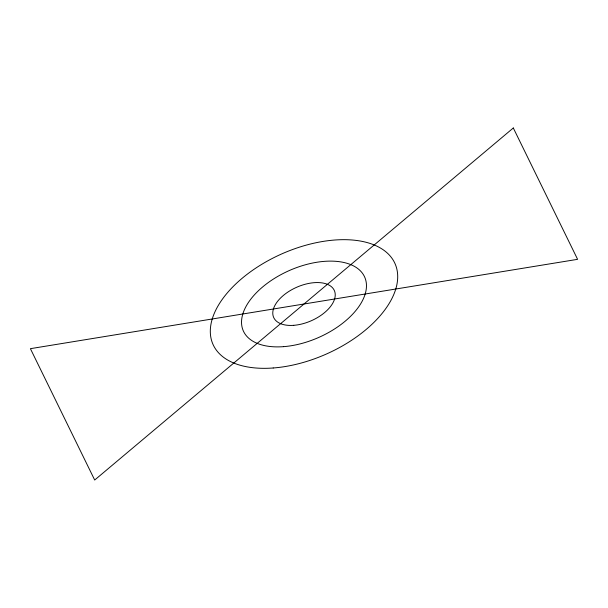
<?xml version="1.0" encoding="UTF-8"?>
<svg xmlns="http://www.w3.org/2000/svg" width="608" height="608" viewBox="0 0 608 608"><rect width="100%" height="100%" fill="white"/><g stroke="black" fill="none" stroke-linecap="round" stroke-linejoin="round"><path stroke-width="0.91" d="M513.312 127.976L94.688 480.024L30.4 348.673L577.6 259.327L513.312 127.976M273.212 367.984A99.568 54.811 -23.9 0 0 396.036 266.236A99.568 54.811 -23.9 0 0 242.752 277.78A99.568 54.811 -23.9 0 0 273.212 367.984M283.472 346.659A66.378 36.541 -23.9 0 0 365.355 278.829A66.378 36.541 -23.9 0 0 263.165 286.52A66.378 36.541 -23.9 0 0 283.472 346.659M293.74 325.326A33.189 18.27 -23.9 0 0 334.681 291.414A33.189 18.27 -23.9 0 0 283.586 295.26A33.189 18.27 -23.9 0 0 293.74 325.326"/></g></svg>
